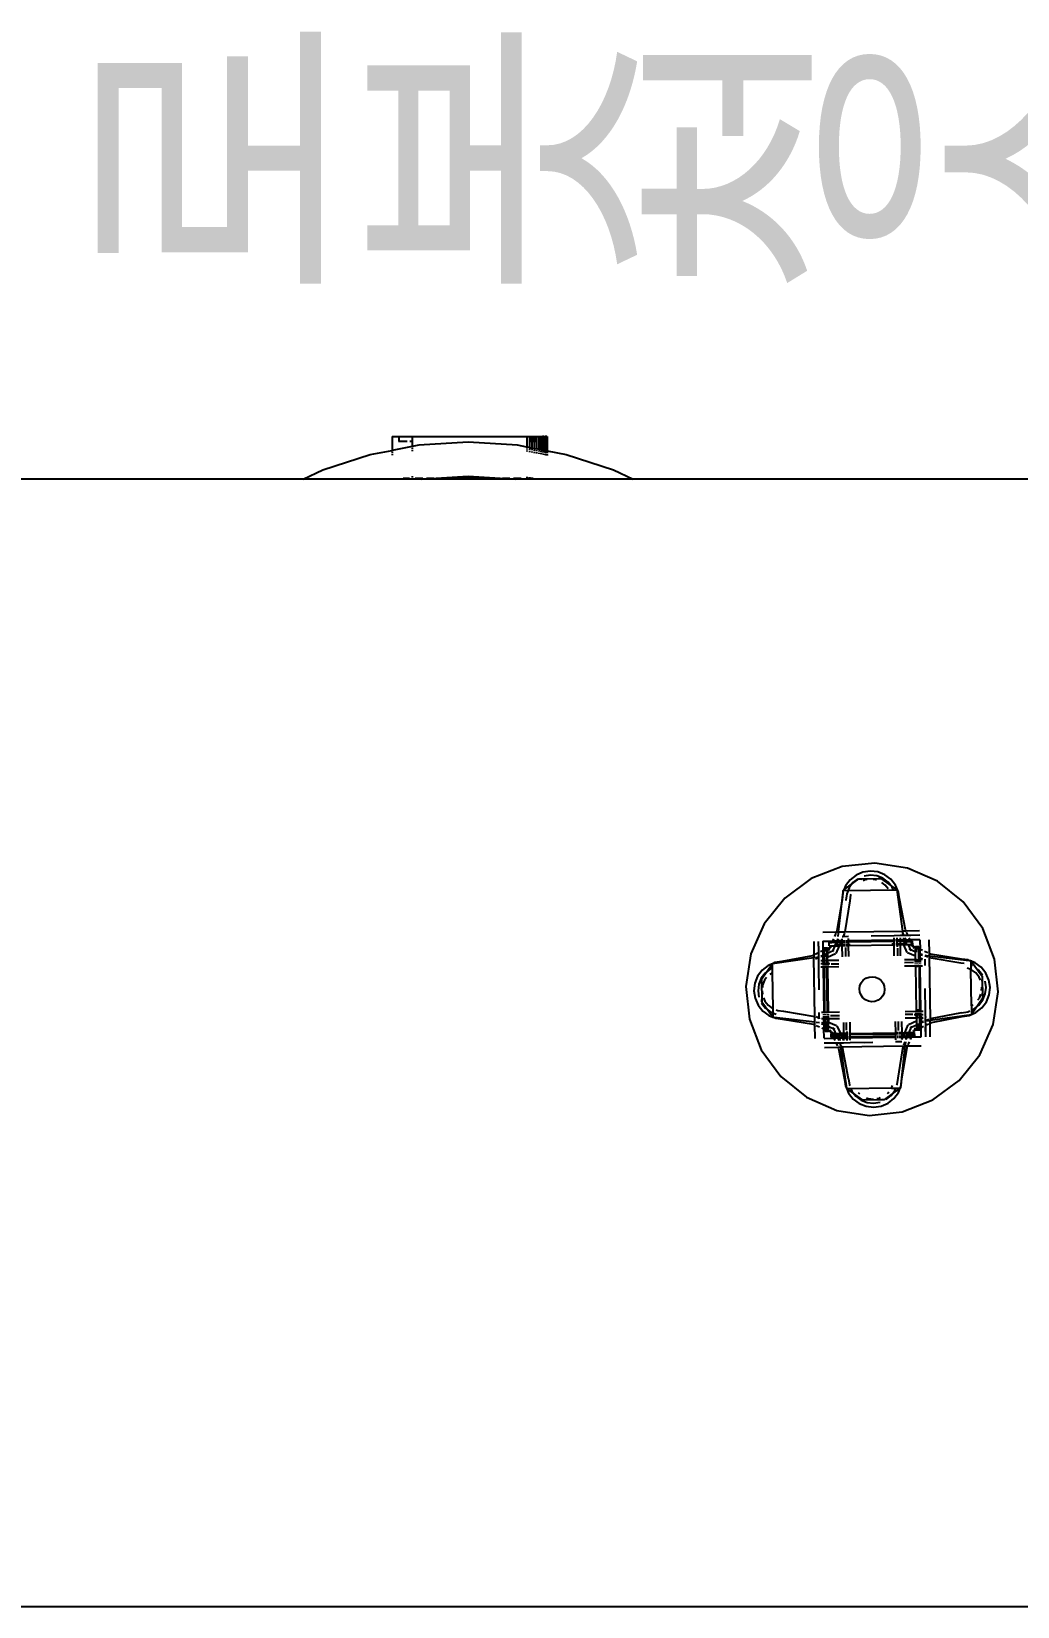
# Model space of a CAD drawing. Header units: millimetres. Extents: x -41292 to 298682, y -22072 to 33155.
# Drawn here: x 32089 to 32526, y -2919 to -2221 of the extents above; entities that cross this region are included whole.
import ezdxf

# ---------------------------------------------------------------- set-up
doc = ezdxf.new("R2010")
doc.units = ezdxf.units.MM
doc.layers.add('0-ELC TEXT', color=7, linetype='Continuous')
doc.layers.add('벽1', color=2, linetype='Continuous')
doc.styles.add('코레일둥고', font='@Microsoft JhengHei Light.ttf')

# ---------------------------------------------------------------- blocks, each defined once
blk = doc.blocks.new('rmfnasesx')
for p, q in [((59702.56, 13103.92), (59712.29, 13105.78)), ((59712.29, 13111.93), (59712.29, 13105.78)), ((59712.29, 13111.93), (59715.32, 13111.93)), ((59721.27, 13107.49), (59712.29, 13105.78)), ((59712.29, 13105.78), (59712.29, 13105.51)), ((59715.11, 13109.93), (59715.32, 13109.93)), ((59715.32, 13111.93), (59715.32, 13109.93)), ((59715.32, 13111.93), (59721.27, 13111.93)), ((59715.32, 13109.93), (59719.03, 13109.93)), ((59720.14, 13109.93), (59721.27, 13109.93)), ((59721.27, 13111.93), (59721.27, 13109.93)), ((59721.27, 13111.93), (59772.1, 13111.93)), ((59721.27, 13109.93), (59721.27, 13107.49)), ((59724.15, 13108.04), (59721.27, 13107.49)), ((59721.27, 13107.49), (59721.27, 13107.22)), ((59721.27, 13106.9), (59721.27, 13106.47)), ((59721.27, 13105.98), (59721.27, 13105.46)), ((59746.08, 13109.42), (59724.15, 13108.04)), ((59768.01, 13108.04), (59746.08, 13109.42)), ((59772.1, 13107.26), (59768.01, 13108.04)), ((59772.1, 13111.93), (59772.1, 13107.26)), ((59772.1, 13111.93), (59773.22, 13111.93)), ((59772.1, 13107.26), (59772.1, 13106.99)), ((59773.22, 13107.05), (59772.1, 13107.26)), ((59772.1, 13106.67), (59772.1, 13106.24)), ((59772.1, 13105.75), (59772.1, 13105.23)), ((59773.22, 13111.93), (59773.52, 13111.93)), ((59773.22, 13111.93), (59773.22, 13109.93)), ((59773.22, 13109.93), (59773.52, 13109.93)), ((59773.22, 13109.93), (59773.22, 13107.05)), ((59773.22, 13107.05), (59773.22, 13106.77)), ((59773.22, 13107.05), (59774.33, 13106.83)), ((59773.22, 13106.45), (59773.22, 13106.03)), ((59773.22, 13105.54), (59773.22, 13105.01)), ((59773.52, 13111.93), (59773.52, 13109.93)), ((59773.52, 13111.93), (59773.76, 13111.93)), ((59773.52, 13109.93), (59773.76, 13109.93)), ((59773.76, 13111.93), (59773.76, 13109.93)), ((59773.76, 13111.93), (59774.27, 13111.93)), ((59773.76, 13109.93), (59774.27, 13109.93)), ((59774.27, 13111.93), (59774.27, 13109.93)), ((59774.27, 13111.93), (59774.33, 13111.93)), ((59774.27, 13109.93), (59774.33, 13109.93)), ((59774.33, 13111.93), (59774.4, 13111.93)), ((59774.33, 13111.93), (59774.33, 13109.93)), ((59774.33, 13109.93), (59774.33, 13106.83)), ((59774.33, 13109.93), (59774.4, 13109.93)), ((59774.33, 13106.83), (59774.33, 13106.56)), ((59774.33, 13106.83), (59775.41, 13106.63)), ((59774.33, 13106.24), (59774.33, 13105.82)), ((59774.33, 13105.33), (59774.33, 13104.8)), ((59774.4, 13111.93), (59774.4, 13109.93)), ((59774.4, 13111.93), (59775.03, 13111.93)), ((59774.4, 13109.93), (59775.03, 13109.93)), ((59775.03, 13111.93), (59775.03, 13109.93)), ((59775.03, 13111.93), (59775.06, 13111.93)), ((59775.03, 13109.93), (59775.06, 13109.93)), ((59775.06, 13111.93), (59775.06, 13109.93)), ((59775.06, 13111.93), (59775.41, 13111.93)), ((59775.41, 13109.93), (59775.06, 13109.93)), ((59775.41, 13111.93), (59775.71, 13111.93)), ((59775.41, 13111.93), (59775.41, 13109.93)), ((59775.71, 13109.93), (59775.41, 13109.93)), ((59775.41, 13109.93), (59775.41, 13106.63)), ((59775.41, 13106.63), (59776.43, 13106.43)), ((59775.41, 13106.63), (59775.41, 13106.36)), ((59775.41, 13106.03), (59775.41, 13105.61)), ((59775.71, 13111.93), (59775.71, 13109.93)), ((59775.71, 13111.93), (59775.78, 13111.93)), ((59775.71, 13109.93), (59775.78, 13109.93)), ((59775.78, 13111.93), (59775.78, 13109.93)), ((59775.78, 13111.93), (59776.32, 13111.93)), ((59775.78, 13109.93), (59776.32, 13109.93)), ((59776.32, 13111.93), (59776.43, 13111.93)), ((59776.32, 13111.93), (59776.32, 13109.93)), ((59776.43, 13109.93), (59776.32, 13109.93)), ((59776.43, 13111.93), (59776.43, 13109.93)), ((59776.43, 13111.93), (59777.39, 13111.93)), ((59776.43, 13109.93), (59776.43, 13106.43)), ((59776.43, 13106.43), (59776.43, 13106.16)), ((59777.39, 13106.25), (59776.43, 13106.43)), ((59776.43, 13105.84), (59776.43, 13105.42)), ((59777.39, 13111.93), (59777.68, 13111.93)), ((59777.39, 13111.93), (59777.39, 13109.93)), ((59777.68, 13109.93), (59777.39, 13109.93)), ((59777.39, 13109.93), (59777.39, 13106.25)), ((59777.39, 13106.25), (59778.26, 13106.09)), ((59777.39, 13106.25), (59777.39, 13105.98)), ((59777.39, 13105.66), (59777.39, 13105.23)), ((59777.68, 13111.93), (59777.68, 13109.93)), ((59777.68, 13111.93), (59777.74, 13111.93)), ((59777.68, 13109.93), (59777.74, 13109.93)), ((59777.74, 13111.93), (59777.74, 13109.93)), ((59777.74, 13111.93), (59777.92, 13111.93)), ((59777.74, 13109.93), (59777.92, 13109.93)), ((59777.92, 13111.93), (59778.05, 13111.93)), ((59777.92, 13111.93), (59777.92, 13109.93)), ((59778.05, 13109.93), (59777.92, 13109.93)), ((59778.05, 13111.93), (59778.05, 13109.93)), ((59778.05, 13111.93), (59778.22, 13111.93)), ((59778.05, 13109.93), (59778.22, 13109.93)), ((59778.22, 13111.93), (59778.22, 13109.93)), ((59778.22, 13111.93), (59778.26, 13111.93)), ((59778.26, 13111.93), (59778.22, 13109.93)), ((59778.22, 13109.93), (59778.26, 13106.09)), ((59778.22, 13109.93), (59778.6, 13109.93)), ((59778.26, 13111.93), (59778.6, 13111.93)), ((59778.26, 13106.09), (59778.26, 13105.81)), ((59778.26, 13106.09), (59779.03, 13105.94)), ((59778.26, 13105.49), (59778.26, 13105.07)), ((59778.6, 13111.93), (59778.85, 13111.93)), ((59778.6, 13111.93), (59778.6, 13109.93)), ((59778.6, 13109.93), (59778.85, 13109.93)), ((59778.85, 13111.93), (59778.98, 13111.93)), ((59778.85, 13111.93), (59778.85, 13109.93)), ((59778.85, 13109.93), (59778.98, 13109.93)), ((59778.98, 13111.93), (59778.98, 13109.93)), ((59779.03, 13111.93), (59778.98, 13111.93)), ((59779.69, 13111.93), (59779.03, 13111.93)), ((59779.03, 13111.93), (59779.03, 13105.94)), ((59779.03, 13105.94), (59779.03, 13105.67)), ((59779.03, 13105.94), (59779.69, 13105.81)), ((59779.03, 13105.34), (59779.03, 13104.92)), ((59779.69, 13111.93), (59780.24, 13111.93)), ((59779.69, 13111.93), (59779.69, 13105.81)), ((59779.69, 13105.81), (59779.69, 13105.54)), ((59779.69, 13105.81), (59780.24, 13105.71)), ((59779.69, 13105.22), (59779.69, 13104.79)), ((59780.65, 13111.93), (59780.24, 13111.93)), ((59780.24, 13111.93), (59780.24, 13105.71)), ((59780.24, 13105.71), (59780.24, 13105.44)), ((59780.24, 13105.71), (59780.65, 13105.63)), ((59780.94, 13111.93), (59780.65, 13111.93)), ((59780.65, 13111.93), (59780.65, 13105.63)), ((59780.65, 13105.63), (59780.65, 13105.36)), ((59780.65, 13105.63), (59780.94, 13105.58)), ((59780.94, 13111.93), (59781.08, 13111.93)), ((59780.94, 13111.93), (59780.94, 13105.58)), ((59780.94, 13105.58), (59780.94, 13105.3)), ((59780.94, 13105.58), (59781.08, 13105.55)), ((59781.08, 13111.93), (59781.08, 13105.55)), ((59781.08, 13105.55), (59781.08, 13105.28)), ((59781.08, 13105.55), (59789.6, 13103.92)), ((59681.66, 13097.13), (59702.56, 13103.92)), ((59712.29, 13105.18), (59712.29, 13104.76)), ((59712.29, 13104.27), (59712.29, 13103.74)), ((59775.41, 13105.12), (59775.41, 13104.59)), ((59776.43, 13104.93), (59776.43, 13104.4)), ((59777.39, 13104.74), (59777.39, 13104.22)), ((59778.26, 13104.58), (59778.26, 13104.05)), ((59779.03, 13104.43), (59779.03, 13103.9)), ((59779.69, 13104.3), (59779.69, 13103.78)), ((59780.24, 13105.11), (59780.24, 13104.69)), ((59780.24, 13104.2), (59780.24, 13103.67)), ((59780.65, 13105.03), (59780.65, 13104.61)), ((59780.65, 13104.12), (59780.65, 13103.59)), ((59780.94, 13104.98), (59780.94, 13104.56)), ((59780.94, 13104.07), (59780.94, 13103.54)), ((59781.08, 13104.95), (59781.08, 13104.53)), ((59781.08, 13104.04), (59781.08, 13103.51)), ((59789.6, 13103.92), (59810.5, 13097.13)), ((59672.9, 13093.01), (58607.95, 13093.01)), ((59672.9, 13093.01), (59681.66, 13097.13)), ((59725.26, 13093.01), (59672.9, 13093.01)), ((59717.29, 13093.53), (59720.06, 13093.53)), ((59721.27, 13094.29), (59721.27, 13093.76)), ((59722.63, 13093.53), (59725.98, 13093.53)), ((59725.26, 13093.01), (59726.03, 13093.16)), ((59766.9, 13093.01), (59725.26, 13093.01)), ((59726.03, 13093.16), (59731.91, 13093.53)), ((59727.64, 13093.53), (59730.83, 13093.53)), ((59731.91, 13093.53), (59746.08, 13094.42)), ((59731.91, 13093.53), (59760.25, 13093.53)), ((59746.08, 13094.42), (59760.25, 13093.53)), ((59760.25, 13093.53), (59766.13, 13093.16)), ((59761.34, 13093.53), (59764.52, 13093.53)), ((59766.13, 13093.16), (59766.9, 13093.01)), ((59766.18, 13093.53), (59769.53, 13093.53)), ((59819.26, 13093.01), (59766.9, 13093.01)), ((59772.1, 13094.06), (59772.1, 13093.53)), ((59772.1, 13093.53), (59773.22, 13093.53)), ((59773.22, 13093.84), (59773.22, 13093.53)), ((59773.22, 13093.53), (59774.33, 13093.53)), ((59774.33, 13093.63), (59774.33, 13093.53)), ((59774.33, 13093.53), (59774.87, 13093.53)), ((59810.5, 13097.13), (59819.26, 13093.01)), ((60407.95, 13093.01), (59819.26, 13093.01)), ((59911.91, 12921.18), (59898.28, 12915.88)), ((59926.44, 12922.77), (59911.91, 12921.18)), ((59918.12, 12917.39), (59915.5, 12915.32)), ((59921.19, 12918.71), (59918.12, 12917.39)), ((59924.49, 12919.19), (59921.19, 12918.71)), ((59924.51, 12917.41), (59921.67, 12916.99)), ((59927.8, 12918.8), (59924.49, 12919.19)), ((59927.37, 12917.07), (59924.51, 12917.41)), ((59940.89, 12920.55), (59926.44, 12922.77)), ((59930.03, 12916.01), (59927.37, 12917.07)), ((59930.9, 12917.57), (59927.8, 12918.8)), ((59933.58, 12915.57), (59930.9, 12917.57)), ((59954.27, 12914.66), (59940.89, 12920.55)), ((59898.28, 12915.88), (59886.49, 12907.24)), ((59910.41, 12892.2), (59912.38, 12909.83)), ((59912.38, 12909.83), (59912.27, 12909.55)), ((59912.38, 12909.83), (59912.47, 12910.61)), ((59912.47, 12910.61), (59912.79, 12910.85)), ((59912.7, 12910.62), (59912.47, 12910.61)), ((59912.7, 12910.62), (59936.36, 12910.95)), ((59912.79, 12910.85), (59912.7, 12910.62)), ((59912.79, 12910.85), (59919.35, 12915.71)), ((59913.51, 12912.65), (59912.79, 12910.85)), ((59915.5, 12915.32), (59913.51, 12912.65)), ((59915.07, 12911.78), (59914, 12909.12)), ((59916.78, 12914.08), (59915.07, 12911.78)), ((59919, 12915.83), (59916.78, 12914.08)), ((59919.35, 12915.71), (59919.52, 12915.71)), ((59919.52, 12915.71), (59929.17, 12915.85)), ((59919.52, 12915.71), (59920.7, 12915.61)), ((59922.16, 12915.28), (59921.28, 12914.9)), ((59921.71, 12915.54), (59922.85, 12915.46)), ((59922.92, 12915.39), (59922.16, 12915.28)), ((59925.85, 12915.5), (59925.76, 12915.48)), ((59926.99, 12915.61), (59925.85, 12915.5)), ((59926.93, 12915.35), (59925.85, 12915.5)), ((59927.28, 12915.21), (59926.93, 12915.35)), ((59929.17, 12915.85), (59928, 12915.72)), ((59929.17, 12915.85), (59929.34, 12915.85)), ((59936.36, 12910.95), (59929.34, 12915.85)), ((59931.09, 12913.02), (59929.57, 12914.15)), ((59932.34, 12914.3), (59930.03, 12916.01)), ((59932.46, 12911.3), (59931.09, 12913.02)), ((59934.12, 12912.05), (59932.34, 12914.3)), ((59935.65, 12912.96), (59933.58, 12915.57)), ((59934.6, 12910.92), (59934.12, 12912.05)), ((59936.97, 12909.9), (59935.65, 12912.96)), ((59938.93, 12892.6), (59936.36, 12910.95)), ((59937.41, 12906.87), (59936.97, 12909.9)), ((59965.67, 12905.51), (59954.27, 12914.66)), ((59886.49, 12907.24), (59877.34, 12895.84)), ((59911.92, 12906.51), (59909.65, 12892.75)), ((59912.27, 12909.55), (59911.92, 12906.51)), ((59915.42, 12906.02), (59913.15, 12892.24)), ((59913.67, 12906.27), (59913.64, 12906.1)), ((59914, 12909.12), (59913.67, 12906.27)), ((59915.73, 12908.68), (59915.42, 12906.02)), ((59915.84, 12908.95), (59915.73, 12908.68)), ((59940.06, 12893.18), (59937.41, 12906.87)), ((59974.32, 12893.72), (59965.67, 12905.51)), ((59877.34, 12895.84), (59871.46, 12882.46)), ((59903.37, 12892.1), (59909.41, 12892.19)), ((59908.1, 12889.17), (59907.66, 12888.16)), ((59909.15, 12891.6), (59908.53, 12890.18)), ((59910.04, 12889.2), (59908.74, 12886.2)), ((59909.65, 12892.75), (59909.41, 12892.19)), ((59909.41, 12892.19), (59910.41, 12892.2)), ((59909.96, 12888.2), (59910.08, 12889.2)), ((59910.19, 12890.2), (59910.35, 12891.62)), ((59910.41, 12892.2), (59913.15, 12892.24)), ((59911.98, 12890.22), (59912.39, 12890.23)), ((59912.01, 12888.22), (59911.99, 12889.22)), ((59913.03, 12891.65), (59912.39, 12890.23)), ((59912.39, 12890.23), (59914.81, 12890.26)), ((59913.15, 12892.24), (59938.93, 12892.6)), ((59914.83, 12888.26), (59914.82, 12889.26)), ((59934.98, 12890.55), (59924.89, 12890.4)), ((59937.8, 12890.58), (59934.98, 12890.55)), ((59935, 12888.55), (59934.99, 12889.55)), ((59936.42, 12888.56), (59936.4, 12889.56)), ((59942.39, 12890.65), (59937.8, 12890.58)), ((59937.83, 12888.58), (59937.82, 12889.58)), ((59938.65, 12892.01), (59939.31, 12890.61)), ((59942.39, 12890.65), (59938.72, 12890.6)), ((59940.32, 12892.62), (59938.93, 12892.6)), ((59939.21, 12890.6), (59939.01, 12892.02)), ((59939.49, 12888.61), (59939.35, 12889.61)), ((59939.78, 12889.61), (59940.76, 12887.5)), ((59940.32, 12892.62), (59940.06, 12893.18)), ((59946.36, 12892.7), (59940.32, 12892.62)), ((59941.25, 12890.63), (59940.59, 12892.04)), ((59942.18, 12888.65), (59941.72, 12889.64)), ((59946.39, 12890.7), (59941.89, 12890.64)), ((59946.39, 12890.7), (59941.89, 12890.64)), ((59946.42, 12888.7), (59942.18, 12888.65)), ((59946.39, 12890.7), (59942.39, 12890.65)), ((59946.39, 12890.7), (59942.39, 12890.65)), ((59950.49, 12888.69), (59950.57, 12882.65)), ((59979.62, 12880.1), (59974.32, 12893.72)), ((59871.46, 12882.46), (59869.23, 12868.01)), ((59898.88, 12881.67), (59885.19, 12879.03)), ((59899.44, 12881.94), (59898.88, 12881.67)), ((59899.35, 12887.98), (59899.44, 12881.94)), ((59899.44, 12881.94), (59899.46, 12880.7)), ((59901.43, 12882.87), (59900.02, 12882.21)), ((59901.35, 12888.01), (59901.42, 12883.51)), ((59901.35, 12888.01), (59901.41, 12884.01)), ((59901.35, 12888.01), (59901.42, 12883.51)), ((59901.35, 12888.01), (59901.41, 12884.01)), ((59901.41, 12884.01), (59901.46, 12880.48)), ((59901.41, 12884.01), (59901.47, 12879.42)), ((59903.41, 12883.8), (59902.42, 12883.33)), ((59902.45, 12881.39), (59908.23, 12884.1)), ((59903.35, 12888.04), (59903.41, 12883.8)), ((59903.98, 12884.06), (59903.41, 12883.8)), ((59903.41, 12883.8), (59903.45, 12881.26)), ((59903.42, 12888.1), (59907.66, 12888.16)), ((59905.46, 12885.01), (59903.96, 12884.99)), ((59903.96, 12884.99), (59903.98, 12884.06)), ((59905.47, 12884.76), (59903.98, 12884.06)), ((59903.98, 12883.98), (59903.98, 12884.06)), ((59903.98, 12883.98), (59904.98, 12884)), ((59904.02, 12881.34), (59903.98, 12883.98)), ((59904.98, 12884), (59905.01, 12881.48)), ((59905.46, 12885.01), (59905.47, 12884.76)), ((59906.36, 12885.18), (59905.47, 12884.76)), ((59905.47, 12884.76), (59905.52, 12880.88)), ((59908.98, 12882.5), (59905.52, 12880.88)), ((59906.36, 12885.18), (59905.87, 12884.04)), ((59906.24, 12887.52), (59907.39, 12887.54)), ((59906.26, 12886.02), (59906.24, 12887.52)), ((59906.26, 12886.02), (59906.73, 12886.03)), ((59906.73, 12886.03), (59906.36, 12885.18)), ((59907.15, 12885.55), (59906.36, 12885.18)), ((59906.88, 12886.38), (59906.73, 12886.03)), ((59906.73, 12886.03), (59910.61, 12886.09)), ((59907.66, 12888.16), (59907.39, 12887.54)), ((59909.89, 12887.58), (59907.39, 12887.54)), ((59908.67, 12886.06), (59907.49, 12883.33)), ((59909.96, 12888.2), (59907.66, 12888.16)), ((59909.78, 12886.57), (59908.73, 12886.56)), ((59910.61, 12886.09), (59909.11, 12882.63)), ((59909.78, 12886.57), (59909.89, 12887.58)), ((59909.78, 12886.57), (59910.83, 12886.59)), ((59909.89, 12887.58), (59909.96, 12888.2)), ((59909.89, 12887.58), (59912.01, 12887.61)), ((59912.01, 12888.22), (59909.96, 12888.2)), ((59910.83, 12886.59), (59910.61, 12886.09)), ((59912.04, 12886.11), (59910.61, 12886.09)), ((59912.03, 12886.61), (59910.83, 12886.59)), ((59912.01, 12887.61), (59912.01, 12888.22)), ((59912.03, 12886.61), (59912.01, 12887.61)), ((59912.04, 12886.11), (59912.03, 12886.61)), ((59912.1, 12881.22), (59912.04, 12886.11)), ((59912.05, 12888.22), (59913.42, 12888.24)), ((59913.43, 12887.63), (59912.06, 12887.61)), ((59913.44, 12886.63), (59912.08, 12886.61)), ((59912.08, 12886.11), (59913.45, 12886.13)), ((59913.46, 12885.24), (59913.52, 12881.24)), ((59913.46, 12885.24), (59913.52, 12881.24)), ((59913.79, 12888.25), (59914.13, 12888.25)), ((59913.79, 12887.63), (59914.14, 12887.63)), ((59913.81, 12886.63), (59914.15, 12886.64)), ((59913.82, 12886.13), (59914.16, 12886.14)), ((59914.64, 12888.26), (59914.83, 12888.26)), ((59914.84, 12887.64), (59914.65, 12887.64)), ((59914.67, 12886.64), (59914.86, 12886.64)), ((59914.67, 12886.14), (59914.86, 12886.14)), ((59935, 12888.55), (59914.83, 12888.26)), ((59914.84, 12887.64), (59914.83, 12888.26)), ((59935.01, 12887.93), (59914.84, 12887.64)), ((59914.86, 12886.64), (59914.84, 12887.64)), ((59914.86, 12886.64), (59915.5, 12886.65)), ((59914.86, 12886.14), (59914.86, 12886.64)), ((59914.86, 12886.14), (59935.03, 12886.43)), ((59914.93, 12881.26), (59914.86, 12886.14)), ((59934, 12886.91), (59935.03, 12886.93)), ((59935.19, 12888.55), (59935, 12888.55)), ((59935.01, 12887.93), (59935, 12888.55)), ((59935.2, 12887.93), (59935.01, 12887.93)), ((59935.03, 12886.93), (59935.01, 12887.93)), ((59935.03, 12886.93), (59935.22, 12886.93)), ((59935.03, 12886.43), (59935.03, 12886.93)), ((59935.22, 12886.43), (59935.03, 12886.43)), ((59935.1, 12881.55), (59935.03, 12886.43)), ((59936.05, 12888.56), (59935.71, 12888.56)), ((59936.06, 12887.94), (59935.72, 12887.94)), ((59935.73, 12886.94), (59936.07, 12886.94)), ((59936.08, 12886.44), (59935.74, 12886.44)), ((59937.78, 12888.58), (59936.42, 12888.56)), ((59936.46, 12885.57), (59936.42, 12888.56)), ((59937.79, 12887.97), (59936.43, 12887.95)), ((59936.44, 12886.95), (59937.81, 12886.97)), ((59936.46, 12885.57), (59936.44, 12886.95)), ((59937.81, 12886.47), (59936.45, 12886.45)), ((59936.47, 12884.98), (59936.52, 12881.57)), ((59936.47, 12884.98), (59936.52, 12881.57)), ((59939.49, 12888.61), (59937.83, 12888.58)), ((59937.84, 12887.97), (59937.83, 12888.58)), ((59939.58, 12887.99), (59937.84, 12887.97)), ((59937.85, 12886.97), (59937.84, 12887.97)), ((59937.85, 12886.97), (59939.05, 12886.98)), ((59937.86, 12886.47), (59937.85, 12886.97)), ((59939.29, 12886.49), (59937.86, 12886.47)), ((59937.93, 12881.59), (59937.86, 12886.47)), ((59939.72, 12886.99), (59939.05, 12886.98)), ((59939.29, 12886.49), (59939.05, 12886.98)), ((59943.17, 12886.54), (59939.29, 12886.49)), ((59940.88, 12883.08), (59939.29, 12886.49)), ((59942.18, 12888.65), (59939.49, 12888.61)), ((59939.58, 12887.99), (59939.49, 12888.61)), ((59939.58, 12887.99), (59942.47, 12888.03)), ((59939.72, 12886.99), (59939.58, 12887.99)), ((59940.77, 12887.01), (59939.72, 12886.99)), ((59944.52, 12881.43), (59941.01, 12882.95)), ((59941.23, 12886.51), (59942.48, 12883.83)), ((59944.7, 12883.27), (59941.72, 12884.57)), ((59942.47, 12888.03), (59942.18, 12888.65)), ((59943.56, 12885.7), (59942.42, 12886.19)), ((59943.23, 12888.04), (59942.47, 12888.03)), ((59943.17, 12886.54), (59942.61, 12887.73)), ((59943.26, 12886.54), (59943.17, 12886.54)), ((59943.56, 12885.7), (59943.17, 12886.54)), ((59943.26, 12886.54), (59943.23, 12888.04)), ((59943.93, 12884.91), (59943.56, 12885.7)), ((59944.46, 12885.3), (59943.56, 12885.7)), ((59944.46, 12885.75), (59945.96, 12885.77)), ((59944.46, 12885.75), (59944.46, 12885.3)), ((59945.72, 12884.76), (59944.46, 12885.3)), ((59944.52, 12881.43), (59944.46, 12885.3)), ((59945.72, 12884.76), (59944.97, 12884.75)), ((59944.99, 12883.28), (59944.97, 12884.75)), ((59945.97, 12884.76), (59945.72, 12884.76)), ((59945.97, 12884.65), (59945.72, 12884.76)), ((59945.96, 12885.77), (59945.97, 12884.76)), ((59945.97, 12884.65), (59945.97, 12884.76)), ((59946.55, 12884.4), (59945.97, 12884.65)), ((59946.01, 12882.11), (59945.97, 12884.65)), ((59947.58, 12882.02), (59946, 12882.71)), ((59946.01, 12882.11), (59946.58, 12882.05)), ((59946.03, 12880.77), (59946.01, 12882.11)), ((59946.49, 12888.64), (59946.55, 12884.4)), ((59947.55, 12883.96), (59946.55, 12884.4)), ((59946.58, 12882.05), (59946.55, 12884.4)), ((59946.58, 12882.05), (59947.58, 12881.94)), ((59946.6, 12880.51), (59946.58, 12882.05)), ((59949.98, 12882.91), (59948.56, 12883.53)), ((59948.58, 12881.83), (59950, 12881.67)), ((59951.14, 12882.4), (59950.57, 12882.65)), ((59950.57, 12882.65), (59950.58, 12881.6)), ((59964.89, 12880.14), (59951.14, 12882.4)), ((59876.48, 12875.2), (59874.49, 12872.52)), ((59881.06, 12878.12), (59876.16, 12871.1)), ((59879.1, 12877.27), (59876.48, 12875.2)), ((59880.01, 12875.73), (59877.76, 12873.95)), ((59881.06, 12878.12), (59879.1, 12877.27)), ((59880.68, 12876.03), (59880.01, 12875.73)), ((59899.46, 12880.7), (59881.06, 12878.12)), ((59882.16, 12878.59), (59881.06, 12878.12)), ((59881.11, 12874.28), (59881.06, 12878.12)), ((59885.19, 12879.03), (59882.16, 12878.59)), ((59899.82, 12854.77), (59899.46, 12880.7)), ((59901.45, 12880.98), (59900.04, 12880.78)), ((59900.11, 12880.3), (59901.45, 12880.93)), ((59901.47, 12879.42), (59901.51, 12876.59)), ((59901.51, 12876.59), (59901.65, 12866.51)), ((59903.45, 12881.26), (59902.45, 12881.12)), ((59903.47, 12879.45), (59902.47, 12879.44)), ((59903.49, 12878.04), (59902.49, 12878.02)), ((59903.51, 12876.62), (59902.51, 12876.61)), ((59904.02, 12881.34), (59903.45, 12881.26)), ((59903.45, 12881.26), (59903.47, 12879.45)), ((59904.04, 12879.46), (59903.47, 12879.45)), ((59903.47, 12879.4), (59903.49, 12878.04)), ((59906.49, 12878.08), (59903.49, 12878.04)), ((59903.5, 12877.67), (59903.5, 12877.33)), ((59903.51, 12876.81), (59903.51, 12876.62)), ((59904.08, 12876.63), (59903.51, 12876.62)), ((59903.51, 12876.62), (59903.79, 12856.45)), ((59905.01, 12881.48), (59904.02, 12881.34)), ((59904.04, 12879.46), (59904.02, 12881.34)), ((59905.04, 12879.47), (59904.04, 12879.46)), ((59904.06, 12878.04), (59904.04, 12879.41)), ((59904.07, 12877.68), (59904.07, 12877.34)), ((59904.08, 12876.82), (59904.08, 12876.63)), ((59905.08, 12876.64), (59904.08, 12876.63)), ((59904.36, 12856.46), (59904.08, 12876.63)), ((59905.01, 12881.48), (59905.03, 12880.65)), ((59905.52, 12880.88), (59905.03, 12880.65)), ((59905.04, 12879.47), (59905.03, 12880.65)), ((59905.54, 12879.48), (59905.04, 12879.47)), ((59905.06, 12878.06), (59905.04, 12879.42)), ((59906.49, 12878.08), (59905.06, 12878.06)), ((59905.07, 12877.35), (59905.07, 12877.69)), ((59905.08, 12876.64), (59905.08, 12876.83)), ((59905.58, 12876.65), (59905.08, 12876.64)), ((59905.08, 12876.64), (59905.36, 12856.47)), ((59905.54, 12879.48), (59905.52, 12880.88)), ((59910.47, 12879.55), (59905.54, 12879.48)), ((59905.54, 12879.43), (59905.56, 12878.06)), ((59905.57, 12877.7), (59905.57, 12877.36)), ((59905.58, 12876.84), (59905.58, 12876.65)), ((59910.51, 12876.72), (59905.58, 12876.65)), ((59905.86, 12856.48), (59905.58, 12876.65)), ((59907.08, 12878.09), (59910.49, 12878.13)), ((59907.08, 12878.09), (59910.49, 12878.13)), ((59939.61, 12879.95), (59944.54, 12880.02)), ((59943.63, 12878.6), (59939.63, 12878.54)), ((59943.63, 12878.6), (59939.63, 12878.54)), ((59939.65, 12877.13), (59944.58, 12877.2)), ((59944.54, 12880.02), (59944.52, 12881.43)), ((59944.54, 12880.02), (59945.04, 12880.03)), ((59944.56, 12878.61), (59944.54, 12879.98)), ((59944.57, 12877.9), (59944.56, 12878.24)), ((59944.58, 12877.2), (59944.57, 12877.38)), ((59944.58, 12877.2), (59945.08, 12877.2)), ((59944.58, 12877.2), (59944.86, 12857.03)), ((59945.04, 12880.03), (59945.03, 12880.34)), ((59945.04, 12880.03), (59946.04, 12880.04)), ((59945.04, 12879.98), (59945.06, 12878.62)), ((59945.06, 12878.25), (59945.07, 12877.91)), ((59945.07, 12877.39), (59945.08, 12877.2)), ((59945.08, 12877.2), (59946.08, 12877.22)), ((59945.08, 12877.2), (59945.09, 12876.51)), ((59946.6, 12880.51), (59946.03, 12880.77)), ((59946.03, 12880.77), (59946.04, 12880.04)), ((59946.04, 12880.04), (59946.61, 12880.05)), ((59946.04, 12880), (59946.06, 12878.63)), ((59946.07, 12877.92), (59946.06, 12878.26)), ((59946.07, 12877.41), (59946.08, 12877.22)), ((59946.08, 12877.22), (59946.65, 12877.22)), ((59946.08, 12877.22), (59946.36, 12857.05)), ((59946.6, 12880.51), (59946.61, 12880.05)), ((59947.61, 12880.07), (59946.6, 12880.51)), ((59946.61, 12880.05), (59947.61, 12880.07)), ((59946.61, 12880), (59946.63, 12878.64)), ((59946.63, 12878.27), (59946.64, 12877.93)), ((59946.64, 12877.41), (59946.65, 12877.22)), ((59946.65, 12877.22), (59947.65, 12877.24)), ((59946.93, 12857.05), (59946.65, 12877.22)), ((59950.01, 12880.97), (59948.58, 12881.59)), ((59948.61, 12880.08), (59948.65, 12877.25)), ((59950.58, 12881.6), (59968.37, 12879.61)), ((59950.58, 12881.6), (59950.98, 12853.07)), ((59950.64, 12880.69), (59950.6, 12880.71)), ((59964.65, 12878.39), (59950.64, 12880.69)), ((59966.14, 12878.21), (59964.65, 12878.39)), ((59967.93, 12879.78), (59964.89, 12880.14)), ((59969.1, 12875.51), (59967.48, 12876.16)), ((59968.37, 12879.61), (59967.93, 12879.78)), ((59968.37, 12879.61), (59969.05, 12879.54)), ((59969.05, 12879.34), (59968.37, 12879.61)), ((59969.05, 12879.34), (59969.05, 12879.54)), ((59969.05, 12879.54), (59969.25, 12879.26)), ((59969.25, 12879.26), (59969.05, 12879.34)), ((59969.05, 12879.34), (59969.1, 12875.51)), ((59969.73, 12877.17), (59969.08, 12877.43)), ((59969.29, 12875.44), (59969.1, 12875.51)), ((59969.33, 12859.39), (59969.1, 12875.51)), ((59969.25, 12879.26), (59974.14, 12872.66)), ((59971.03, 12878.55), (59969.25, 12879.26)), ((59971.22, 12874), (59969.29, 12875.44)), ((59973.7, 12876.56), (59971.03, 12878.55)), ((59972.46, 12875.28), (59971.4, 12876.07)), ((59974.21, 12873.06), (59972.46, 12875.28)), ((59975.77, 12873.94), (59973.7, 12876.56)), ((59981.21, 12865.57), (59979.62, 12880.1)), ((59869.23, 12868.01), (59870.83, 12853.48)), ((59873.26, 12869.42), (59872.87, 12866.11)), ((59874.49, 12872.52), (59873.26, 12869.42)), ((59874.99, 12868.98), (59874.65, 12866.13)), ((59876.05, 12871.65), (59874.99, 12868.98)), ((59877.76, 12873.95), (59876.05, 12871.65)), ((59876.16, 12871.1), (59876.16, 12870.93)), ((59876.16, 12870.93), (59876.22, 12870.5)), ((59876.16, 12870.93), (59876.29, 12861.27)), ((59876.29, 12869.75), (59876.5, 12867.61)), ((59876.71, 12868.55), (59876.59, 12867.54)), ((59877.6, 12870.78), (59876.71, 12868.55)), ((59878.48, 12871.97), (59877.6, 12870.78)), ((59880.92, 12874.2), (59879.88, 12873.38)), ((59881.11, 12874.28), (59880.92, 12874.2)), ((59881.34, 12858.16), (59881.11, 12874.28)), ((59919.65, 12866.91), (59919.87, 12868.35)), ((59919.87, 12868.35), (59920.46, 12869.68)), ((59920.46, 12869.68), (59921.37, 12870.81)), ((59921.37, 12870.81), (59922.54, 12871.67)), ((59922.54, 12871.67), (59923.9, 12872.2)), ((59923.9, 12872.2), (59925.34, 12872.35)), ((59925.34, 12872.35), (59926.78, 12872.13)), ((59926.78, 12872.13), (59928.11, 12871.55)), ((59928.11, 12871.55), (59929.24, 12870.64)), ((59929.24, 12870.64), (59930.1, 12869.47)), ((59930.1, 12869.47), (59930.63, 12868.11)), ((59930.63, 12868.11), (59930.79, 12866.67)), ((59972.71, 12872.11), (59971.22, 12874)), ((59973.29, 12870.76), (59972.71, 12872.11)), ((59974.1, 12872.05), (59973.97, 12870.3)), ((59974.14, 12872.66), (59974.28, 12862.83)), ((59975.79, 12867.54), (59975.37, 12870.39)), ((59977.09, 12870.87), (59975.77, 12873.94)), ((59977.57, 12867.57), (59977.09, 12870.87)), ((59872.87, 12866.11), (59873.35, 12862.81)), ((59873.35, 12862.81), (59874.67, 12859.74)), ((59874.65, 12866.13), (59875.07, 12863.29)), ((59876.29, 12861.27), (59876.46, 12863.47)), ((59876.29, 12861.27), (59876.3, 12861.1)), ((59881.28, 12854.38), (59876.3, 12861.1)), ((59876.44, 12866.11), (59876.65, 12864.67)), ((59877.1, 12863.04), (59877.73, 12861.57)), ((59877.73, 12861.57), (59879.22, 12859.68)), ((59919.81, 12865.46), (59919.65, 12866.91)), ((59920.34, 12864.11), (59919.81, 12865.46)), ((59921.2, 12862.94), (59920.34, 12864.11)), ((59922.33, 12862.03), (59921.2, 12862.94)), ((59923.66, 12861.44), (59922.33, 12862.03)), ((59925.1, 12861.22), (59923.66, 12861.44)), ((59926.54, 12861.38), (59925.1, 12861.22)), ((59927.9, 12861.91), (59926.54, 12861.38)), ((59929.07, 12862.77), (59927.9, 12861.91)), ((59929.98, 12863.9), (59929.07, 12862.77)), ((59930.57, 12865.23), (59929.98, 12863.9)), ((59930.79, 12866.67), (59930.57, 12865.23)), ((59948.84, 12863.55), (59948.79, 12867.17)), ((59948.93, 12857.08), (59948.79, 12867.17)), ((59974.28, 12862.66), (59969.38, 12855.65)), ((59972.23, 12862.08), (59972.84, 12862.89)), ((59972.68, 12859.72), (59974.39, 12862.02)), ((59972.84, 12862.89), (59973.54, 12864.66)), ((59973.86, 12866.23), (59974.01, 12867.52)), ((59973.96, 12858.48), (59975.95, 12861.15)), ((59974.01, 12867.52), (59973.99, 12867.66)), ((59974.05, 12865.02), (59974.15, 12864.01)), ((59974.22, 12863.27), (59974.28, 12862.83)), ((59974.28, 12862.66), (59974.28, 12862.83)), ((59974.39, 12862.02), (59975.45, 12864.69)), ((59975.45, 12864.69), (59975.79, 12867.54)), ((59975.95, 12861.15), (59977.18, 12864.25)), ((59977.18, 12864.25), (59977.57, 12867.57)), ((59978.98, 12851.12), (59981.21, 12865.57)), ((59874.67, 12859.74), (59876.74, 12857.12)), ((59876.23, 12860.62), (59877.98, 12858.4)), ((59876.74, 12857.12), (59879.41, 12855.13)), ((59877.98, 12858.4), (59880.28, 12856.68)), ((59879.22, 12859.68), (59881.15, 12858.24)), ((59879.41, 12855.13), (59881.28, 12854.38)), ((59880.28, 12856.68), (59882.75, 12855.7)), ((59881.15, 12858.24), (59881.34, 12858.16)), ((59881.39, 12854.23), (59881.28, 12854.38)), ((59881.28, 12854.38), (59881.39, 12854.34)), ((59881.39, 12854.34), (59881.34, 12858.16)), ((59881.39, 12854.34), (59881.39, 12854.23)), ((59881.76, 12854.19), (59881.39, 12854.23)), ((59881.76, 12854.19), (59882.51, 12853.89)), ((59899.85, 12852.16), (59881.76, 12854.19)), ((59882.51, 12853.89), (59885.55, 12853.53)), ((59882.68, 12857.63), (59883.38, 12857.35)), ((59883.38, 12857.35), (59886.03, 12857.04)), ((59886.03, 12857.04), (59899.82, 12854.77)), ((59899.85, 12852.16), (59899.82, 12854.77)), ((59900.41, 12854.65), (59901.83, 12854.01)), ((59901.83, 12854.01), (59901.8, 12856.42)), ((59901.83, 12854.01), (59901.83, 12853.6)), ((59903.79, 12856.45), (59902.79, 12856.44)), ((59904.36, 12856.46), (59903.79, 12856.45)), ((59903.8, 12856.26), (59903.79, 12856.45)), ((59903.81, 12855.4), (59903.8, 12855.75)), ((59903.83, 12853.67), (59903.81, 12855.04)), ((59905.36, 12856.47), (59904.36, 12856.46)), ((59904.36, 12856.46), (59904.37, 12856.27)), ((59904.38, 12855.41), (59904.37, 12855.75)), ((59904.4, 12853.68), (59904.38, 12855.05)), ((59905.86, 12856.48), (59905.36, 12856.47)), ((59905.37, 12856.28), (59905.36, 12856.47)), ((59905.37, 12855.77), (59905.38, 12855.43)), ((59905.4, 12853.69), (59905.38, 12855.06)), ((59910.79, 12856.55), (59905.86, 12856.48)), ((59905.87, 12856.29), (59905.86, 12856.48)), ((59905.88, 12855.43), (59905.87, 12855.77)), ((59905.9, 12853.7), (59905.88, 12855.07)), ((59906.81, 12855.08), (59910.81, 12855.14)), ((59906.81, 12855.08), (59910.81, 12855.14)), ((59939.93, 12856.96), (59944.86, 12857.03)), ((59943.36, 12855.59), (59939.95, 12855.54)), ((59943.36, 12855.59), (59939.95, 12855.54)), ((59939.97, 12854.13), (59943.97, 12854.18)), ((59943.95, 12855.6), (59946.95, 12855.64)), ((59943.95, 12855.6), (59945.38, 12855.62)), ((59943.97, 12854.18), (59944.9, 12854.17)), ((59944.86, 12856.84), (59944.86, 12857.03)), ((59944.86, 12857.03), (59945.36, 12857.03)), ((59944.87, 12855.98), (59944.87, 12856.32)), ((59944.9, 12854.25), (59944.88, 12855.61)), ((59944.9, 12854.17), (59944.9, 12854.2)), ((59944.9, 12854.17), (59945.4, 12854.18)), ((59944.9, 12854.17), (59944.92, 12852.8)), ((59945.35, 12858.01), (59945.36, 12857.03)), ((59945.36, 12857.03), (59946.36, 12857.05)), ((59945.36, 12857.03), (59945.36, 12856.84)), ((59945.37, 12856.33), (59945.37, 12855.98)), ((59945.38, 12855.62), (59945.4, 12854.25)), ((59945.4, 12854.18), (59946.4, 12854.22)), ((59945.4, 12854.18), (59945.4, 12854.2)), ((59946.36, 12856.86), (59946.36, 12857.05)), ((59946.36, 12857.05), (59946.93, 12857.05)), ((59946.37, 12856), (59946.37, 12856.34)), ((59946.38, 12855.63), (59946.4, 12854.27)), ((59946.4, 12854.22), (59946.97, 12854.23)), ((59946.4, 12854.22), (59946.41, 12853.49)), ((59946.41, 12853.49), (59946.97, 12853.76)), ((59946.93, 12857.05), (59947.93, 12857.07)), ((59946.93, 12856.87), (59946.93, 12857.05)), ((59946.94, 12856.01), (59946.94, 12856.35)), ((59946.95, 12855.64), (59947.95, 12855.65)), ((59946.97, 12854.27), (59946.95, 12855.64)), ((59946.97, 12854.23), (59947.97, 12854.24)), ((59946.97, 12853.76), (59947.97, 12854.24)), ((59946.97, 12853.76), (59946.97, 12854.23)), ((59946.97, 12853.76), (59946.99, 12852.51)), ((59948.96, 12854.67), (59948.93, 12857.08)), ((59948.96, 12854.67), (59949.1, 12854.75)), ((59948.96, 12854.67), (59948.97, 12854.25)), ((59948.97, 12854.18), (59948.97, 12854.25)), ((59949.03, 12849.67), (59948.97, 12854.25)), ((59949.03, 12849.67), (59948.97, 12853.79)), ((59950.98, 12853.07), (59969.38, 12855.65)), ((59964.96, 12856.39), (59951.02, 12853.7)), ((59951.56, 12852), (59965.25, 12854.65)), ((59964.96, 12856.39), (59967.8, 12856.81)), ((59965.25, 12854.65), (59968.28, 12855.09)), ((59967.8, 12856.81), (59968.61, 12857.16)), ((59968.28, 12855.09), (59971.34, 12856.41)), ((59969.33, 12859.39), (59969.52, 12859.47)), ((59969.33, 12859.39), (59969.38, 12855.65)), ((59969.52, 12859.47), (59970.15, 12859.97)), ((59969.64, 12857.6), (59970.43, 12857.94)), ((59970.43, 12857.94), (59972.68, 12859.72)), ((59971.34, 12856.41), (59973.96, 12858.48)), ((59870.83, 12853.48), (59876.12, 12839.85)), ((59885.55, 12853.53), (59899.3, 12851.27)), ((59899.3, 12851.27), (59899.87, 12851.03)), ((59899.87, 12851.03), (59899.85, 12852.16)), ((59899.95, 12844.98), (59899.87, 12851.03)), ((59901.86, 12851.94), (59900.44, 12852.1)), ((59900.46, 12850.77), (59901.88, 12850.15)), ((59903.83, 12853.62), (59902.83, 12853.61)), ((59903.86, 12851.72), (59902.86, 12851.83)), ((59902.86, 12851.65), (59908.72, 12849.11)), ((59902.89, 12849.71), (59903.89, 12849.28)), ((59904.4, 12853.63), (59903.83, 12853.62)), ((59903.86, 12851.72), (59903.83, 12853.62)), ((59904.43, 12851.65), (59903.86, 12851.72)), ((59903.86, 12851.72), (59903.89, 12849.28)), ((59903.89, 12849.28), (59904.47, 12849)), ((59903.95, 12845.04), (59903.89, 12849.28)), ((59905.4, 12853.65), (59904.4, 12853.63)), ((59904.4, 12853.63), (59904.43, 12851.65)), ((59905.43, 12851.54), (59904.43, 12851.65)), ((59904.43, 12851.65), (59904.47, 12849)), ((59904.47, 12849), (59904.52, 12849.01)), ((59904.48, 12848), (59904.47, 12849)), ((59905.98, 12848.02), (59904.48, 12848)), ((59904.52, 12849.01), (59905.47, 12849.02)), ((59904.52, 12849.01), (59905.98, 12848.37)), ((59905.9, 12853.65), (59905.4, 12853.65)), ((59905.4, 12853.65), (59905.42, 12852.47)), ((59905.42, 12852.47), (59905.92, 12852.25)), ((59905.43, 12851.54), (59905.42, 12852.47)), ((59905.47, 12849.02), (59905.43, 12851.54)), ((59910.83, 12853.72), (59905.9, 12853.65)), ((59905.9, 12853.65), (59905.92, 12852.25)), ((59905.92, 12852.25), (59909.43, 12850.73)), ((59905.98, 12848.37), (59905.92, 12852.25)), ((59905.98, 12848.02), (59905.98, 12848.37)), ((59905.98, 12848.37), (59906.88, 12847.98)), ((59906.51, 12848.77), (59906.88, 12847.98)), ((59906.88, 12847.98), (59907.32, 12847.04)), ((59906.88, 12847.98), (59908.02, 12847.48)), ((59906.99, 12847.03), (59907.32, 12847.04)), ((59906.99, 12847.03), (59907.02, 12845.53)), ((59911.21, 12847.09), (59907.32, 12847.04)), ((59907.32, 12847.04), (59908.02, 12845.55)), ((59910.66, 12844.06), (59907.96, 12849.85)), ((59909.56, 12850.6), (59911.21, 12847.09)), ((59912.58, 12847.11), (59911.21, 12847.09)), ((59911.21, 12847.09), (59911.44, 12846.59)), ((59912.51, 12852.09), (59912.58, 12847.11)), ((59912.58, 12847.11), (59912.59, 12846.61)), ((59913.99, 12847.13), (59912.63, 12847.11)), ((59913.97, 12848.7), (59913.92, 12852.11)), ((59913.97, 12848.7), (59913.92, 12852.11)), ((59913.98, 12848.11), (59914, 12846.63)), ((59913.98, 12848.11), (59914.02, 12845.11)), ((59914.7, 12847.14), (59914.36, 12847.13)), ((59915.41, 12847.15), (59915.22, 12847.15)), ((59915.34, 12852.13), (59915.41, 12847.15)), ((59915.41, 12847.15), (59935.58, 12847.43)), ((59915.41, 12847.15), (59915.42, 12846.65)), ((59915.42, 12846.65), (59935.58, 12846.93)), ((59935.51, 12852.41), (59935.58, 12847.43)), ((59935.77, 12847.43), (59935.58, 12847.43)), ((59935.58, 12847.43), (59935.58, 12846.93)), ((59935.77, 12846.93), (59935.58, 12846.93)), ((59935.58, 12846.93), (59935.6, 12845.93)), ((59936.63, 12847.45), (59936.28, 12847.44)), ((59936.63, 12846.95), (59936.29, 12846.94)), ((59936.98, 12848.43), (59936.92, 12852.43)), ((59936.98, 12848.43), (59936.92, 12852.43)), ((59938.36, 12847.47), (59936.99, 12847.45)), ((59938.36, 12846.97), (59937, 12846.95)), ((59938.34, 12852.45), (59938.41, 12847.47)), ((59938.41, 12847.47), (59939.78, 12847.49)), ((59938.41, 12847.47), (59938.41, 12846.97)), ((59938.41, 12846.97), (59939.56, 12846.99)), ((59938.41, 12846.97), (59938.43, 12845.97)), ((59939.12, 12845.98), (59939.56, 12846.99)), ((59939.56, 12846.99), (59939.78, 12847.49)), ((59940.47, 12847), (59939.56, 12846.99)), ((59939.78, 12847.49), (59941.33, 12851.04)), ((59943.66, 12847.54), (59939.78, 12847.49)), ((59940.47, 12847), (59940.36, 12846)), ((59940.4, 12844.48), (59942.95, 12850.34)), ((59940.47, 12847), (59942.99, 12847.03)), ((59941.46, 12851.18), (59944.92, 12852.8)), ((59945.77, 12851.24), (59942.21, 12849.57)), ((59943, 12846.03), (59942.99, 12847.03)), ((59943, 12846.03), (59943.66, 12847.54)), ((59943.29, 12848.13), (59944.08, 12848.5)), ((59943.66, 12847.54), (59944.08, 12848.5)), ((59943.99, 12847.55), (59943.66, 12847.54)), ((59943.99, 12847.55), (59944.01, 12846.05)), ((59944.08, 12848.5), (59944.57, 12849.64)), ((59944.08, 12848.5), (59944.97, 12848.92)), ((59944.92, 12852.8), (59944.97, 12848.92)), ((59944.97, 12848.92), (59946.46, 12849.61)), ((59944.97, 12848.75), (59944.97, 12848.92)), ((59944.97, 12848.75), (59946.47, 12848.77)), ((59945.44, 12851.24), (59945.46, 12849.77)), ((59946.46, 12849.78), (59945.46, 12849.77)), ((59946.42, 12852.43), (59946.41, 12853.49)), ((59946.42, 12852.43), (59946.99, 12852.51)), ((59946.46, 12849.78), (59946.42, 12852.43)), ((59947.99, 12852.28), (59946.44, 12851.55)), ((59946.46, 12849.61), (59947.03, 12849.88)), ((59946.46, 12849.61), (59946.46, 12849.78)), ((59946.47, 12848.77), (59946.46, 12849.61)), ((59946.99, 12852.51), (59947.99, 12852.65)), ((59947.03, 12849.88), (59946.99, 12852.51)), ((59947.03, 12849.88), (59948.02, 12850.34)), ((59947.09, 12845.64), (59947.03, 12849.88)), ((59950.39, 12853.41), (59948.99, 12852.75)), ((59948.99, 12852.79), (59950.4, 12852.99)), ((59949.01, 12850.81), (59950.42, 12851.47)), ((59949.09, 12845.67), (59949.02, 12850.17)), ((59949.09, 12845.67), (59949.02, 12850.17)), ((59949.09, 12845.67), (59949.03, 12849.67)), ((59949.09, 12845.67), (59949.03, 12849.67)), ((59951.02, 12853.7), (59950.97, 12853.68)), ((59951, 12851.74), (59950.98, 12853.07)), ((59951, 12851.74), (59951.56, 12852)), ((59951.09, 12845.7), (59951, 12851.74)), ((59973.1, 12837.74), (59978.98, 12851.12)), ((59876.12, 12839.85), (59884.77, 12828.06)), ((59904.02, 12844.97), (59908.26, 12845.03)), ((59904.05, 12842.97), (59908.55, 12843.04)), ((59904.05, 12842.97), (59908.55, 12843.04)), ((59904.05, 12842.97), (59908.05, 12843.03)), ((59904.05, 12842.97), (59908.05, 12843.03)), ((59904.08, 12840.97), (59910.12, 12841.06)), ((59907.02, 12845.53), (59908.02, 12845.55)), ((59908.01, 12846.55), (59910.53, 12846.58)), ((59908.02, 12845.55), (59908.01, 12846.55)), ((59910.67, 12845.58), (59908.02, 12845.55)), ((59908.02, 12845.55), (59908.26, 12845.03)), ((59908.05, 12843.03), (59912.64, 12843.09)), ((59908.05, 12843.03), (59911.02, 12843.07)), ((59910.74, 12845.07), (59908.26, 12845.03)), ((59908.26, 12845.03), (59908.72, 12844.04)), ((59909.19, 12843.04), (59909.85, 12841.64)), ((59910.12, 12841.06), (59911.3, 12841.07)), ((59910.12, 12841.06), (59910.38, 12840.49)), ((59910.38, 12840.49), (59913.03, 12826.81)), ((59910.53, 12846.58), (59911.44, 12846.59)), ((59910.53, 12846.58), (59910.67, 12845.58)), ((59910.67, 12845.58), (59911.91, 12845.6)), ((59910.67, 12845.58), (59910.74, 12845.07)), ((59912.15, 12845.09), (59910.74, 12845.07)), ((59910.74, 12845.07), (59910.88, 12844.07)), ((59911.02, 12843.07), (59911.22, 12841.66)), ((59939.85, 12841.47), (59911.3, 12841.07)), ((59911.3, 12841.07), (59913.86, 12822.89)), ((59912.59, 12846.61), (59911.44, 12846.59)), ((59911.44, 12846.59), (59911.91, 12845.6)), ((59911.52, 12843.08), (59912.17, 12843.09)), ((59911.79, 12841.67), (59911.68, 12841.9)), ((59912.6, 12845.61), (59911.91, 12845.6)), ((59911.91, 12845.6), (59912.15, 12845.09)), ((59912.08, 12841.04), (59912.06, 12841.08)), ((59914.77, 12827.1), (59912.08, 12841.04)), ((59912.15, 12845.09), (59912.61, 12845.09)), ((59912.15, 12845.09), (59912.62, 12844.09)), ((59912.56, 12843.09), (59912.64, 12843.09)), ((59912.6, 12845.61), (59912.59, 12846.61)), ((59912.6, 12845.61), (59912.61, 12845.09)), ((59912.61, 12845.09), (59912.62, 12844.09)), ((59912.64, 12846.61), (59914, 12846.63)), ((59912.64, 12843.09), (59915.46, 12843.13)), ((59912.65, 12845.61), (59914.02, 12845.63)), ((59912.66, 12845.09), (59914.02, 12845.11)), ((59914.02, 12845.11), (59914.04, 12844.11)), ((59914.71, 12846.64), (59914.37, 12846.63)), ((59914.38, 12845.63), (59914.72, 12845.64)), ((59914.39, 12845.12), (59914.73, 12845.12)), ((59915.42, 12846.65), (59915.23, 12846.65)), ((59915.24, 12845.65), (59915.43, 12845.65)), ((59915.25, 12845.13), (59915.44, 12845.13)), ((59915.42, 12846.65), (59915.43, 12845.65)), ((59915.43, 12845.65), (59935.6, 12845.93)), ((59915.43, 12845.65), (59915.44, 12845.13)), ((59935.61, 12845.41), (59915.44, 12845.13)), ((59915.44, 12845.13), (59915.45, 12844.13)), ((59915.46, 12843.13), (59925.55, 12843.27)), ((59921.79, 12843.22), (59925.55, 12843.27)), ((59935.79, 12845.93), (59935.6, 12845.93)), ((59935.6, 12845.93), (59935.61, 12845.41)), ((59935.8, 12845.42), (59935.61, 12845.41)), ((59935.61, 12845.41), (59935.62, 12844.41)), ((59938.46, 12843.45), (59935.63, 12843.41)), ((59936.31, 12845.94), (59936.65, 12845.95)), ((59936.65, 12845.43), (59936.31, 12845.42)), ((59936.77, 12827.41), (59939.08, 12841.42)), ((59937.01, 12845.95), (59938.38, 12845.97)), ((59938.39, 12845.45), (59937.02, 12845.43)), ((59939.85, 12841.47), (59937.81, 12823.23)), ((59938.43, 12845.97), (59939.12, 12845.98)), ((59938.43, 12845.97), (59938.43, 12845.45)), ((59938.89, 12845.46), (59938.43, 12845.45)), ((59938.43, 12845.45), (59938.45, 12844.45)), ((59938.45, 12844.45), (59938.89, 12845.46)), ((59938.52, 12827.16), (59940.79, 12840.92)), ((59938.89, 12845.46), (59939.12, 12845.98)), ((59938.89, 12845.46), (59940.3, 12845.48)), ((59939.08, 12841.42), (59939.09, 12841.46)), ((59939.12, 12845.98), (59940.36, 12846)), ((59939.35, 12842.05), (59939.97, 12843.47)), ((59941.03, 12841.49), (59939.85, 12841.47)), ((59940.07, 12843.48), (59939.92, 12842.06)), ((59940.3, 12845.48), (59940.19, 12844.48)), ((59940.36, 12846), (59940.3, 12845.48)), ((59940.3, 12845.48), (59942.78, 12845.51)), ((59943, 12846.03), (59940.36, 12846)), ((59940.79, 12840.92), (59941.03, 12841.49)), ((59947.07, 12841.57), (59941.03, 12841.49)), ((59941.29, 12842.08), (59941.91, 12843.5)), ((59942.34, 12844.51), (59942.78, 12845.51)), ((59942.78, 12845.51), (59943, 12846.03)), ((59947.02, 12845.57), (59942.78, 12845.51)), ((59944.01, 12846.05), (59943, 12846.03)), ((59963.95, 12826.34), (59973.1, 12837.74)), ((59884.77, 12828.06), (59896.17, 12818.91)), ((59913.03, 12826.81), (59913.47, 12823.78)), ((59914.77, 12827.1), (59915.19, 12824.26)), ((59936.44, 12824.56), (59936.77, 12827.41)), ((59938.17, 12824.12), (59938.52, 12827.16)), ((59952.16, 12817.69), (59963.95, 12826.34)), ((59896.17, 12818.91), (59909.55, 12813.02)), ((59913.47, 12823.78), (59913.86, 12822.89)), ((59913.86, 12822.89), (59913.89, 12822.63)), ((59913.89, 12822.63), (59914, 12822.55)), ((59913.89, 12822.63), (59913.97, 12822.63)), ((59933.87, 12822.9), (59913.97, 12822.63)), ((59913.97, 12822.63), (59914, 12822.55)), ((59914, 12822.55), (59914.79, 12820.72)), ((59914, 12822.55), (59920.91, 12817.72)), ((59914.79, 12820.72), (59916.86, 12818.1)), ((59915.19, 12824.26), (59915.34, 12823.92)), ((59915.88, 12822.65), (59916.32, 12821.63)), ((59916.32, 12821.63), (59918.1, 12819.38)), ((59918.1, 12819.38), (59920.41, 12817.66)), ((59919.05, 12821.03), (59919.35, 12820.65)), ((59919.35, 12820.65), (59919.68, 12820.41)), ((59930.9, 12817.86), (59937.67, 12822.88)), ((59931.44, 12817.85), (59933.66, 12819.6)), ((59932.06, 12820.58), (59932.38, 12820.84)), ((59932.38, 12820.84), (59932.66, 12821.22)), ((59933.66, 12819.6), (59935.37, 12821.9)), ((59933.87, 12822.9), (59934.37, 12824.16)), ((59933.87, 12822.9), (59937.7, 12822.96)), ((59934.94, 12818.36), (59936.93, 12821.03)), ((59935.37, 12821.9), (59935.79, 12822.93)), ((59936.3, 12824.22), (59936.44, 12824.56)), ((59936.93, 12821.03), (59937.67, 12822.88)), ((59937.67, 12822.88), (59937.78, 12822.96)), ((59937.67, 12822.88), (59937.7, 12822.96)), ((59937.7, 12822.96), (59937.81, 12823.23)), ((59937.78, 12822.96), (59937.7, 12822.96)), ((59937.81, 12823.23), (59937.78, 12822.96)), ((59937.81, 12823.23), (59938.17, 12824.12)), ((59909.55, 12813.02), (59924, 12810.8)), ((59916.86, 12818.1), (59919.54, 12816.11)), ((59919.54, 12816.11), (59922.64, 12814.88)), ((59920.41, 12817.66), (59923.07, 12816.6)), ((59920.91, 12817.72), (59921.08, 12817.73)), ((59921.08, 12817.73), (59922.25, 12817.86)), ((59921.08, 12817.73), (59930.73, 12817.86)), ((59922.64, 12814.88), (59925.95, 12814.49)), ((59922.79, 12818.62), (59923.51, 12818.33)), ((59923.07, 12816.6), (59925.93, 12816.27)), ((59923.26, 12817.96), (59924.4, 12818.07)), ((59923.51, 12818.33), (59925.9, 12818.05)), ((59924, 12810.8), (59938.53, 12812.39)), ((59925.93, 12816.27), (59928.77, 12816.68)), ((59925.95, 12814.49), (59929.25, 12814.97)), ((59927.35, 12818.26), (59928.28, 12818.4)), ((59927.4, 12818.11), (59928.54, 12818.03)), ((59928.28, 12818.4), (59929, 12818.7)), ((59929.25, 12814.97), (59932.32, 12816.29)), ((59929.55, 12817.96), (59930.73, 12817.86)), ((59930.9, 12817.86), (59930.73, 12817.86)), ((59932.32, 12816.29), (59934.94, 12818.36)), ((59938.53, 12812.39), (59952.16, 12817.69)), ((59397.95, 12593.01), (60407.95, 12593.01))]:
    blk.add_line(p, q)

msp = doc.modelspace()

# ---------------------------------------------------------------- linework, layer by layer
at = {"layer": '벽1'}
msp.add_line((31934.67, -2919.42), (32944.67, -2919.42), dxfattribs=at)

# ---------------------------------------------------------------- block references
msp.add_blockref('rmfnasesx', (-27463.27, -15512.43))

# ---------------------------------------------------------------- texts
at = {"layer": '0-ELC TEXT', "style": '코레일둥고'}
msp.add_text('로봇청소기', height=100, dxfattribs=at).set_placement((32102.16, -2323.15))

doc.saveas('drawing.dxf')
